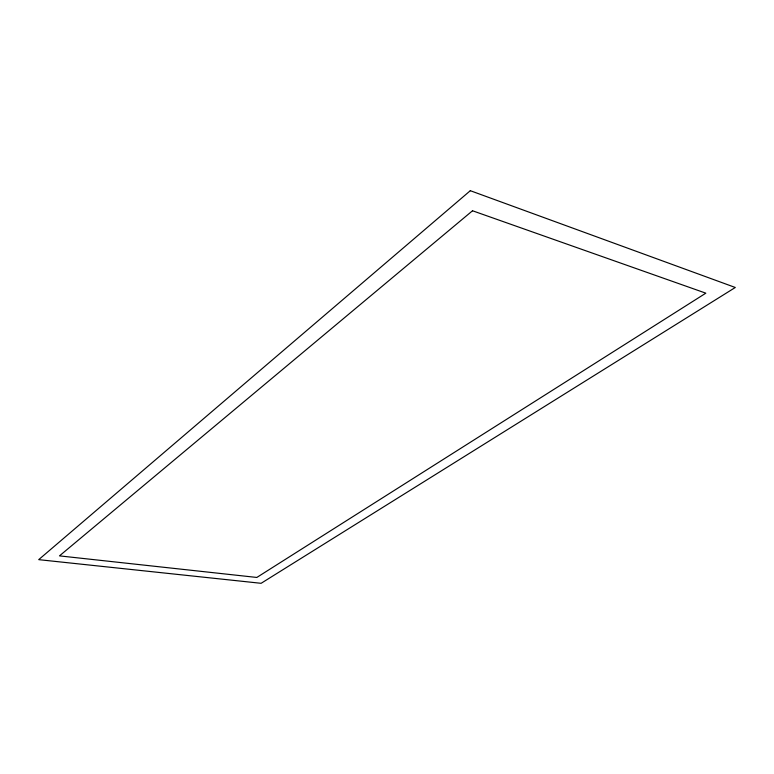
<?xml version="1.0" encoding="UTF-8"?>
<svg xmlns="http://www.w3.org/2000/svg" width="774" height="774" viewBox="0 0 774 774"><rect width="100%" height="100%" fill="white"/><g stroke="black" fill="none" stroke-linecap="round" stroke-linejoin="round"><path stroke-width="1.16" d="M470.311 190.694L38.7 559.65L261.109 583.306L735.3 287.483L470.311 190.694M472.517 210.76L59.472 555.877L256.823 577.452L705.84 293.172L472.517 210.76"/></g></svg>
